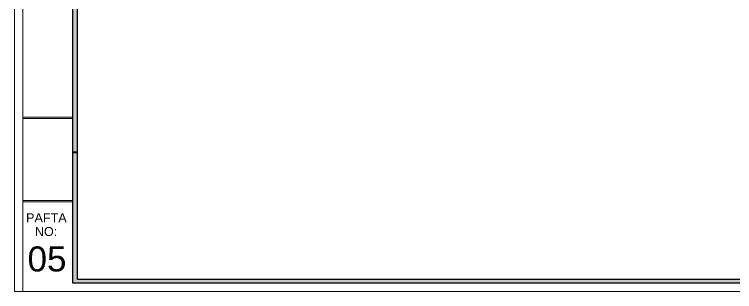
# Model space of a CAD drawing. Extents: x 775040 to 808375, y 4159409 to 4163651.
# Drawn here: x 790428 to 792152, y 4159409 to 4160073 of the extents above; entities that cross this region are included whole.
import ezdxf

# ---------------------------------------------------------------- set-up
doc = ezdxf.new("R2010")
doc.units = 0
doc.header["$MEASUREMENT"] = 0
doc.layers.add('KALIN', color=30, linetype='Continuous', lineweight=18)
doc.layers.add('Z_antet', color=31, linetype='Continuous', lineweight=30)
doc.layers.add('YAZI', color=3, linetype='Continuous')
doc.styles.add('FORM', font='arial.ttf', dxfattribs={"height": 1.5})

msp = doc.modelspace()

# ---------------------------------------------------------------- hatches: boundary and pattern name
at = {"layer": 'Z_antet'}
msp.add_hatch(color=256, dxfattribs=at).paths.add_polyline_path([(790577.64, 4159743.65), (790577.64, 4159438.75), (794388.09, 4159438.75), (794388.09, 4163258.75), (790577.64, 4163258.75), (790577.64, 4159741.15), (790567.64, 4159741.15), (790567.64, 4163268.75), (794398.09, 4163268.75), (794398.09, 4159428.75), (790567.64, 4159428.75), (790567.64, 4159743.65)])

# ---------------------------------------------------------------- linework, layer by layer
at = {"layer": 'KALIN'}
for p, q in [((790567.64, 4159826.52), (790447.64, 4159826.52)), ((790567.64, 4159823.52), (790447.64, 4159823.52)), ((790567.64, 4159626.85), (790447.64, 4159626.85)), ((790567.64, 4159623.85), (790447.64, 4159623.85))]:
    msp.add_line(p, q, dxfattribs=at)
msp.add_lwpolyline([(790427.64, 4163288.75), (790427.64, 4159408.75), (794418.09, 4159408.75), (794418.09, 4163288.75)], close=True, dxfattribs=at)
msp.add_lwpolyline([(790447.64, 4159741.15), (790447.64, 4163288.75), (794418.09, 4163288.75), (794418.09, 4159408.75), (790447.64, 4159408.75), (790447.64, 4159743.65)], dxfattribs=at)
at = {"layer": 'Z_antet'}
msp.add_lwpolyline([(790577.64, 4159743.65), (790577.64, 4159438.75), (794388.09, 4159438.75), (794388.09, 4163258.75), (790577.64, 4163258.75), (790577.64, 4159741.15), (790567.64, 4159741.15), (790567.64, 4163268.75), (794398.09, 4163268.75), (794398.09, 4159428.75), (790567.64, 4159428.75), (790567.64, 4159743.65)], close=True, dxfattribs=at)

# ---------------------------------------------------------------- texts
at = {"layer": 'YAZI', "style": 'FORM'}
for s, height, p in [('PAFTA', 21.6, (790455.58, 4159574.92)), ('NO:', 21.6, (790476.65, 4159542.09)), ('05', 60, (790459.12, 4159457.04))]:
    msp.add_text(s, height=height, dxfattribs=at).set_placement(p)

doc.saveas('drawing.dxf')
